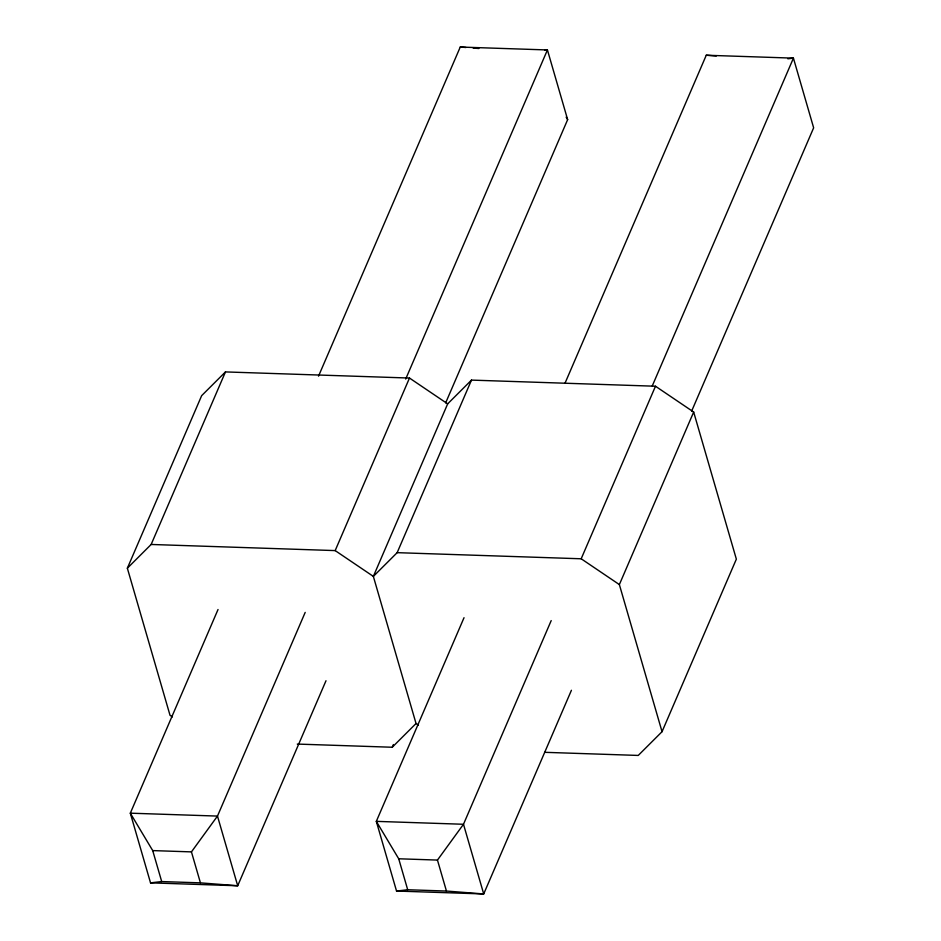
<?xml version="1.0" encoding="UTF-8"?>
<svg xmlns="http://www.w3.org/2000/svg" width="941" height="941" viewBox="0 0 941 941"><rect width="100%" height="100%" fill="white"/><g stroke="black" fill="none" stroke-linecap="round" stroke-linejoin="round"><path stroke-width="1.41" d="M172.415 716.924L170.027 715.313L127.353 568.211L201.656 395.655L225.464 371.918L409.488 378.047L447.669 403.854L471.476 380.105L655.489 386.233L693.67 412.04L736.356 559.142L662.041 731.698L638.245 755.435L544.768 752.318M127.353 568.211L151.148 544.463L225.464 371.918M218.03 609.509L130.317 813.177L150.536 882.858L237.697 885.763L325.998 680.743M318.517 376.165L460.255 47.05L547.427 49.955L567.646 119.636L445.658 402.889M305.19 612.403L217.477 816.082L191.446 851.887L200.433 882.858L237.697 885.763L217.477 816.082L130.317 813.177L152.713 850.593L161.699 881.564L200.433 882.858M405.689 379.058L547.427 49.955L544.639 50.273M151.148 544.463L335.172 550.591L409.488 378.047M447.669 403.854L373.354 576.398L416.04 723.511L418.427 725.123M335.172 550.591L373.354 576.398L397.161 552.661L471.476 380.105M297.297 744.072L392.232 747.248L393.397 744.554M464.031 617.696L376.318 821.364L396.537 891.045L483.709 893.95L571.422 690.282M565.106 382.999L706.268 55.237L793.428 58.142L813.647 127.823L691.659 411.076M551.203 620.601L463.49 824.269L437.459 860.074L446.446 891.045L483.709 893.95L463.49 824.269L376.318 821.364L398.713 858.78L407.7 889.751L446.446 891.045M652.278 385.904L793.428 58.142L787.852 58.789M397.161 552.661L581.185 558.778L655.489 386.233M662.041 731.698L619.366 584.584L693.67 412.04M392.232 747.248L416.04 723.511M150.536 882.858L161.699 881.564M396.537 891.045L407.7 889.751M152.713 850.593L191.446 851.887M398.713 858.78L437.459 860.074M706.268 55.237L716.301 56.025M460.255 47.05L465.995 47.497M473.158 48.062L478.887 48.509M581.185 558.778L619.366 584.584M566.153 117.143L567.646 119.636"/></g></svg>
